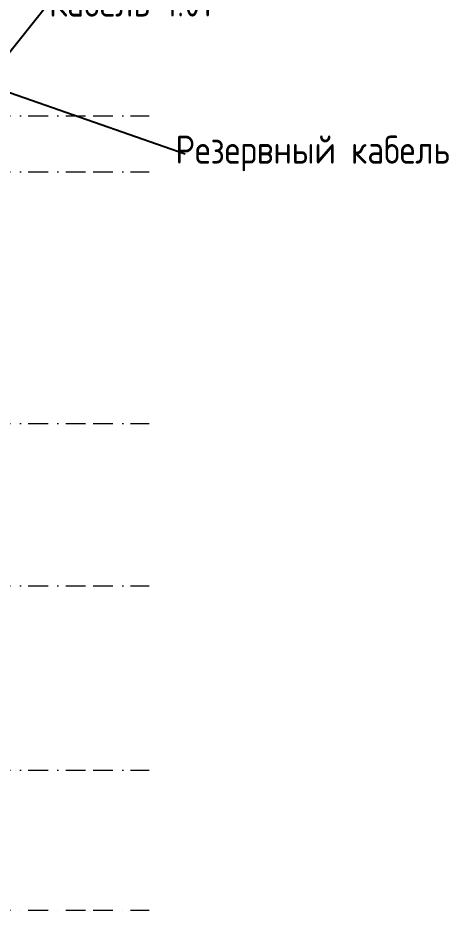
# Model space of a CAD drawing. Header units: millimetres. Extents: x 1499747 to 4230374, y -28481 to 441852.
# Drawn here: x 4048097 to 4055824, y 302912 to 318862 of the extents above; entities that cross this region are included whole.
import ezdxf
from ezdxf import colors
from ezdxf.entities.mleader import LeaderData, LeaderLine
from ezdxf.math import Vec2, Vec3
from ezdxf.xclip import XClip

# ---------------------------------------------------------------- set-up
doc = ezdxf.new("R2010")
doc.units = ezdxf.units.MM
doc.header["$MEASUREMENT"] = 0
doc.header["$XCLIPFRAME"] = 0
doc.linetypes.add('Штрихпунктирная', pattern=[670.277762, 352.777767, -176.388884, 0, -141.111112])
doc.layers.add('13 этаж_25_Элемент Модели - Оси_Ном._пера__2_Ном._пера__8', color=8, linetype='Continuous', lineweight=18)
doc.layers.add('ТП', color=250, linetype='Continuous', lineweight=30)
doc.layers.add('Чертеж и Рисунок', color=7, linetype='Continuous')
doc.styles.add('ISOCPEUR_4', font='isocpeur.ttf', dxfattribs={"width": 0.85, "height": 250})

# ---------------------------------------------------------------- blocks, each defined once
blk = doc.blocks.new('Чертеж_4_25', base_point=(1186000, 29700))
at = {"layer": '13 этаж_25_Элемент Модели - Оси_Ном._пера__2_Ном._пера__8', "linetype": 'Штрихпунктирная'}
for p, q in [((1159405, 45964), (1216205, 45964)), ((1216205, 45964), (1217205, 45964)), ((1159405, 44964), (1216205, 44964)), ((1216205, 44964), (1217205, 44964)), ((1159405, 40464), (1216205, 40464)), ((1216205, 40464), (1217205, 40464)), ((1159405, 37564), (1216205, 37564)), ((1216205, 37564), (1217205, 37564)), ((1159405, 34264), (1216205, 34264)), ((1216205, 34264), (1217205, 34264)), ((1159405, 31764), (1216205, 31764)), ((1216205, 31764), (1217205, 31764))]:
    blk.add_line(p, q, dxfattribs=at)

msp = doc.modelspace()

# ---------------------------------------------------------------- block references
at = {"layer": 'Чертеж и Рисунок', "linetype": 'Continuous'}
ref = msp.add_blockref('Чертеж_4_25', (4019236.496, 300847.94317), dxfattribs=at)
XClip(ref).set_block_clipping_path([(1144000, 0), (1228000, 59400.0000000006)])

# ---------------------------------------------------------------- next in the draw order: leaders
at = {"layer": 'ТП', "lineweight": 30}
ml = msp.add_multileader_mtext('Standard', dxfattribs=at)
ml.set_content('(Ввод питания и UTP )', color=256, style='ISOCPEUR_4')
ml.set_leader_properties()
ml.build(insert=Vec2(0, 0))
ml.multileader.update_dxf_attribs({"text_right_attachment_type": 6, "dogleg_length": 0.00000000013, "arrow_head_size": 0.18})
ctx = ml.context
ctx.base_point, ctx.char_height, ctx.arrow_head_size, ctx.landing_gap_size, ctx.plane_origin = Vec3(4048395.42355, 321529.79739), 500, 0.18, 0.09, Vec3(4046005.29526, 328422.04456)
ctx.right_attachment, ctx.text_align_type = 6, 2
notes = []
notes.append((ctx, [(0, (1, 1, 0), (4048395.42355, 321529.79739), (1, 0), 0.00000000013, [(0, [(4047841.10774, 318861.99394)], 0, [])])]))
ctx.mtext.insert, ctx.mtext.alignment, ctx.mtext.flow_direction = Vec3(4054430.51355, 321804.79739), 3, 5
ml = msp.add_multileader_mtext('Standard', dxfattribs=at)
ml.set_content('Кабель 1.01', color=256, style='ISOCPEUR_4')
ml.set_leader_properties()
ml.build(insert=Vec2(0, 0))
ml.multileader.update_dxf_attribs({"text_right_attachment_type": 6, "dogleg_length": 0.36, "arrow_head_size": 0.18})
ctx = ml.context
ctx.base_point, ctx.char_height, ctx.arrow_head_size, ctx.landing_gap_size, ctx.plane_origin, ctx.plane_x_axis, ctx.plane_y_axis = Vec3(4048653.67245, 319133.52528), 500, 0.18, 0.09, Vec3(4058202.67298, 317184.24153), Vec3(0.9999997664, 0.0006834744), Vec3(-0.0006834744, 0.9999997664)
ctx.right_attachment = 6
notes.append((ctx, [(0, (1, 1, 0), (4048653.67245, 319133.52528), (0.9999997664, 0.0006834744), 0.00000000013, [(0, [(4047841.10784, 318111.99641)], 0, [])])]))
ctx.mtext.insert, ctx.mtext.text_direction, ctx.mtext.rotation, ctx.mtext.width, ctx.mtext.flow_direction = Vec3(4048653.59158, 319383.52529), Vec3(0.9999997664, 0.0006834744), 0.0006834744, 3333.2408404, 5
ml = msp.add_multileader_mtext('Standard', dxfattribs=at)
ml.set_content('Резервный кабель', color=256, style='ISOCPEUR_4')
ml.set_leader_properties()
ml.build(insert=Vec2(0, 0))
ml.multileader.update_dxf_attribs({"text_right_attachment_type": 6, "dogleg_length": 0.36, "arrow_head_size": 0.18})
ctx = ml.context
ctx.base_point, ctx.char_height, ctx.arrow_head_size, ctx.landing_gap_size, ctx.plane_origin = Vec3(4051084.84736, 316430.88721), 500, 0.18, 0.09, Vec3(4056525.70286, 311974.26748)
ctx.right_attachment, ctx.text_align_type = 6, 2
notes.append((ctx, [(0, (1, 1, 0), (4051084.84736, 316430.88721), (1, 0), 0.00000000013, [(0, [(4047482.34416, 317686.47982)], 0, [])])]))
ctx.mtext.insert, ctx.mtext.width, ctx.mtext.defined_height, ctx.mtext.alignment, ctx.mtext.flow_direction = Vec3(4055823.68736, 316755.88721), 8924.4393284, 1755.44145, 3, 5
for ctx, leaders in notes:
    for number, flags, end, landing, length, lines in leaders:
        leader = LeaderData()
        leader.index, (leader.has_last_leader_line, leader.has_dogleg_vector, leader.attachment_direction) = number, flags
        leader.last_leader_point, leader.dogleg_vector, leader.dogleg_length = Vec3(end), Vec3(landing), length
        for number, points, colour, breaks in lines:
            line = LeaderLine()
            line.index, line.vertices, line.color, line.breaks = number, Vec3.list(points), colors.encode_raw_color(colour), breaks
            leader.lines.append(line)
        ctx.leaders.append(leader)

doc.saveas('drawing.dxf')
